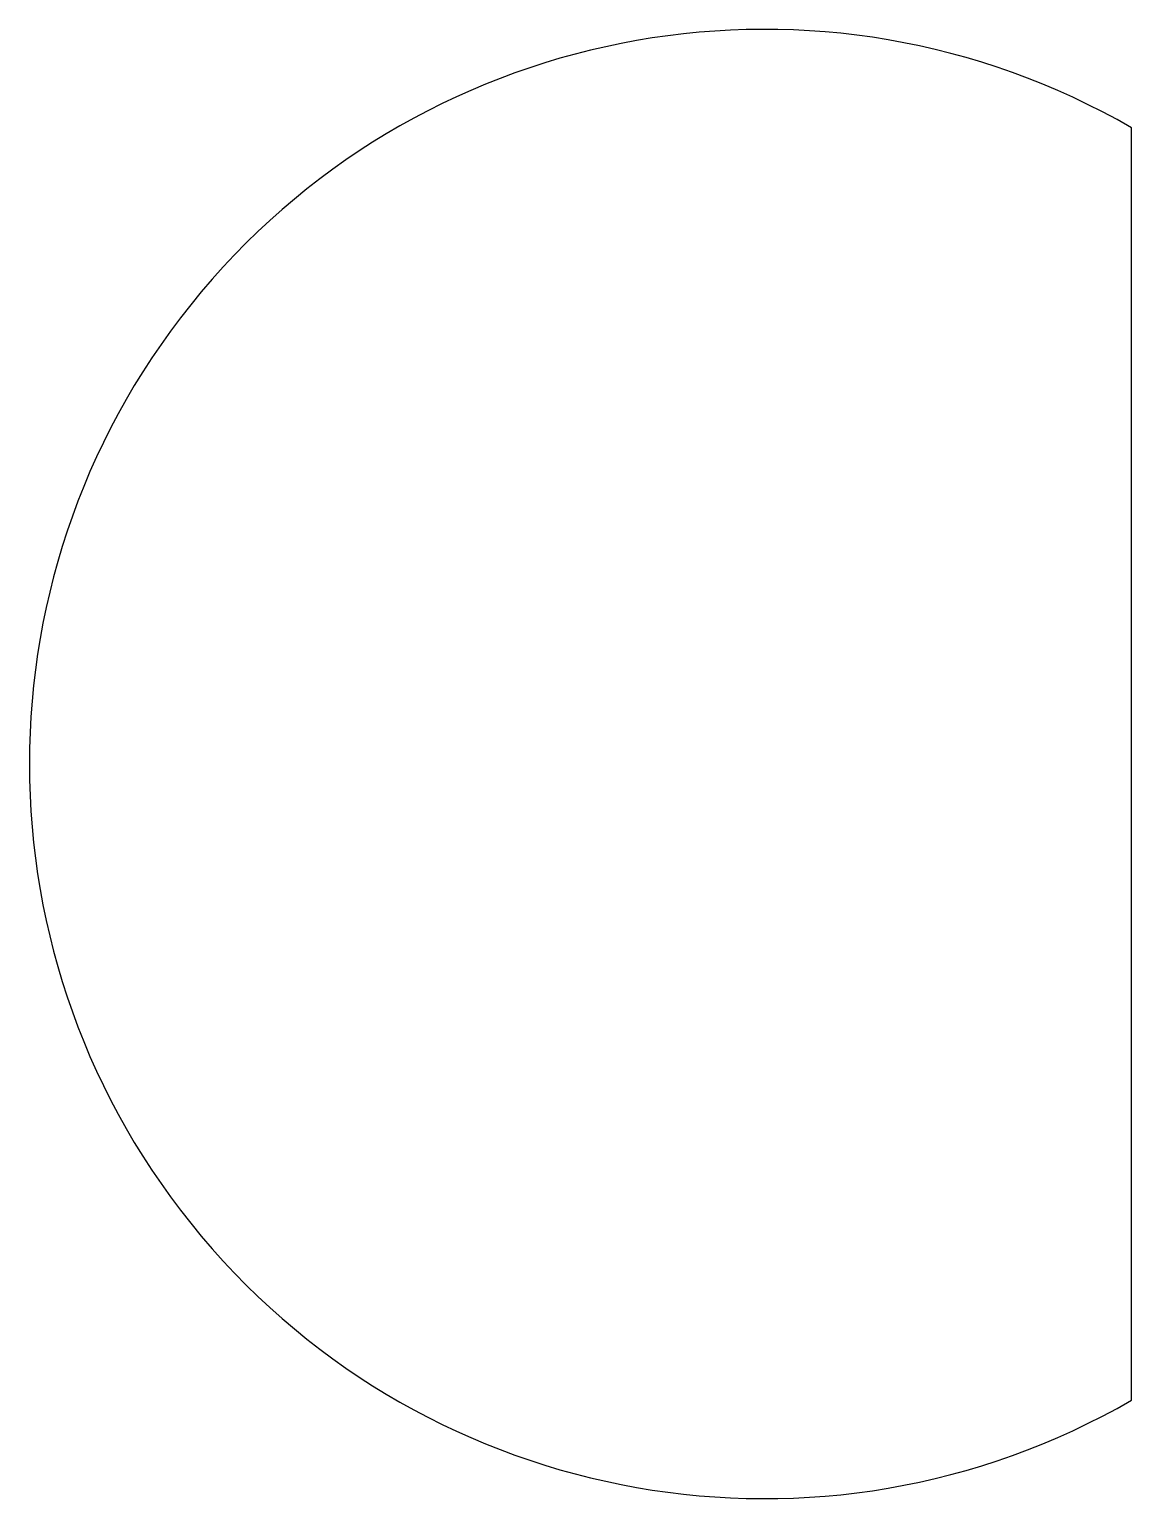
# Model space of a CAD drawing. Header units: millimetres. Extents: x -20 to 10, y -20 to 20.
import ezdxf

# ---------------------------------------------------------------- set-up
doc = ezdxf.new("R2010")
doc.units = ezdxf.units.MM

msp = doc.modelspace()

# ---------------------------------------------------------------- linework, layer by layer
msp.add_line((10, -17.321), (10, 17.321))
msp.add_arc((0, 0), 20, 60, 300)

doc.saveas('drawing.dxf')
